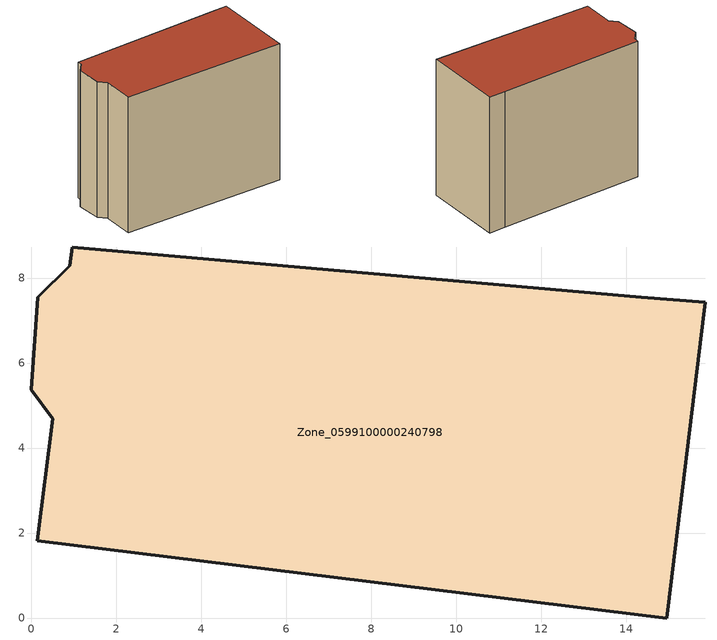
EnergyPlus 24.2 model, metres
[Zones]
Zone_0599100000240798
 floor ground (C_G): 15.86,7.43 14.95,0 0.14,1.82 0.5,4.69 0,5.37 0.15,7.55 0.9,8.29 0.96,8.73 14.35,7.55 z0
 wall outside (C_F): 14.35,7.55 0.96,8.73 0.9,8.29 0.15,7.55 0,5.37 0.5,4.69 0.14,1.82 14.95,0 15.86,7.43 14.35,7.55 z0:12.57
 roof outside (C_R): 14.95,0 15.86,7.43 14.35,7.55 0.96,8.73 0.9,8.29 0.15,7.55 0,5.37 0.5,4.69 0.14,1.82 z12.57
[BUILDING]
Pand.0599100000240798: North Axis=0; Terrain=City; Loads Convergence Tolerance Value=0.04; Temperature Convergence Tolerance Value=0.4; Solar Distribution=FullExterior; Maximum Number of Warmup Days=25; Minimum Number of Warmup Days=1
[Site:Location]
Rotterdam.The.Hague.AP_ZH_NLD Design_Conditions: Latitude=51.96; Longitude=4.45; Time Zone=1; Elevation=-4.5
[SITE:GROUNDTEMPERATURE:BUILDINGSURFACE]
18, 18, 18, 18, 18, 18, 18, 18, 18, 18, 18, 18
[MATERIAL] Thermal Absorptance=0.9; Solar Absorptance=0.7; Visible Absorptance=0.7
Name | Roughness | Thickness | Conductivity | Density | Specific Heat
G.TI.1946 | MediumSmooth | 0.15 | 1 | 540 | 1210
F.TI.1946 | Rough | 0.3 | 0.857143 | 1920 | 840
R.TI.1946 | MediumRough | 0.2 | 0.1 | 1500 | 1000
[CONSTRUCTION]
C_G: G.TI.1946
C_F: F.TI.1946
C_R: R.TI.1946
[ZONE]
Zone_0599100000240798: Type=1; Multiplier=1; Ceiling Height=Autocalculate; Volume=Autocalculate; Floor Area=autocalculate; Part of Total Floor Area=Yes
[ZONEINFILTRATION:DESIGNFLOWRATE]
Infil_Zone_0599100000240798: Zone or ZoneList or Space or SpaceList=Zone_0599100000240798; Schedule=AlwaysOn; Design Flow Rate Calculation Method=Flow/Area; Flow Rate per Floor Area=0.003; Constant Term Coefficient=1; Temperature Term Coefficient=0; Velocity Term Coefficient=0; Velocity Squared Term Coefficient=0
[HVACTEMPLATE:ZONE:IDEALLOADSAIRSYSTEM]
Zone_0599100000240798: Maximum Heating Supply Air Temperature=50; Minimum Cooling Supply Air Temperature=13; Maximum Heating Supply Air Humidity Ratio=0.0156; Minimum Cooling Supply Air Humidity Ratio=0.0077; Heating Limit=NoLimit; Cooling Limit=NoLimit; Dehumidification Control Type=ConstantSensibleHeatRatio; Cooling Sensible Heat Ratio=0.7; Dehumidification Setpoint=60; Humidification Control Type=None; Humidification Setpoint=30; Outdoor Air Method=None; Outdoor Air Flow Rate per Person=0.00944; Outdoor Air Flow Rate per Zone Floor Area=0; Outdoor Air Flow Rate per Zone=0; Demand Controlled Ventilation Type=None; Outdoor Air Economizer Type=NoEconomizer; Heat Recovery Type=None; Sensible Heat Recovery Effectiveness=0.7; Latent Heat Recovery Effectiveness=0.65
[ZONECONTROL:THERMOSTAT]
ThermostatControl_Zone_0599100000240798: Zone or ZoneList=Zone_0599100000240798; Control Type Schedule=DualSetpointControlType; Control 1=Thermostat_Zone_0599100000240798; Temperature Difference Between Cutout And Setpoint=0
[THERMOSTATSETPOINT:DUALSETPOINT]
Thermostat_Zone_0599100000240798: Heating Setpoint Temperature Schedule=HeatingSetpoint_Zone_0599100000240798; Cooling Setpoint Temperature Schedule=CoolingSetpoint_Zone_0599100000240798
[SCHEDULE:COMPACT]
HeatingSetpoint_Zone_0599100000240798: Through: 12/31, For: AllDays, Until: 24:00, 21
CoolingSetpoint_Zone_0599100000240798: Through: 12/31, For: AllDays, Until: 24:00, 24
DualSetpointControlType: Through: 12/31, For: AllDays, Until: 24:00, 4
AlwaysOn: Through: 12/31, For: AllDays, Until: 24:00, 1
